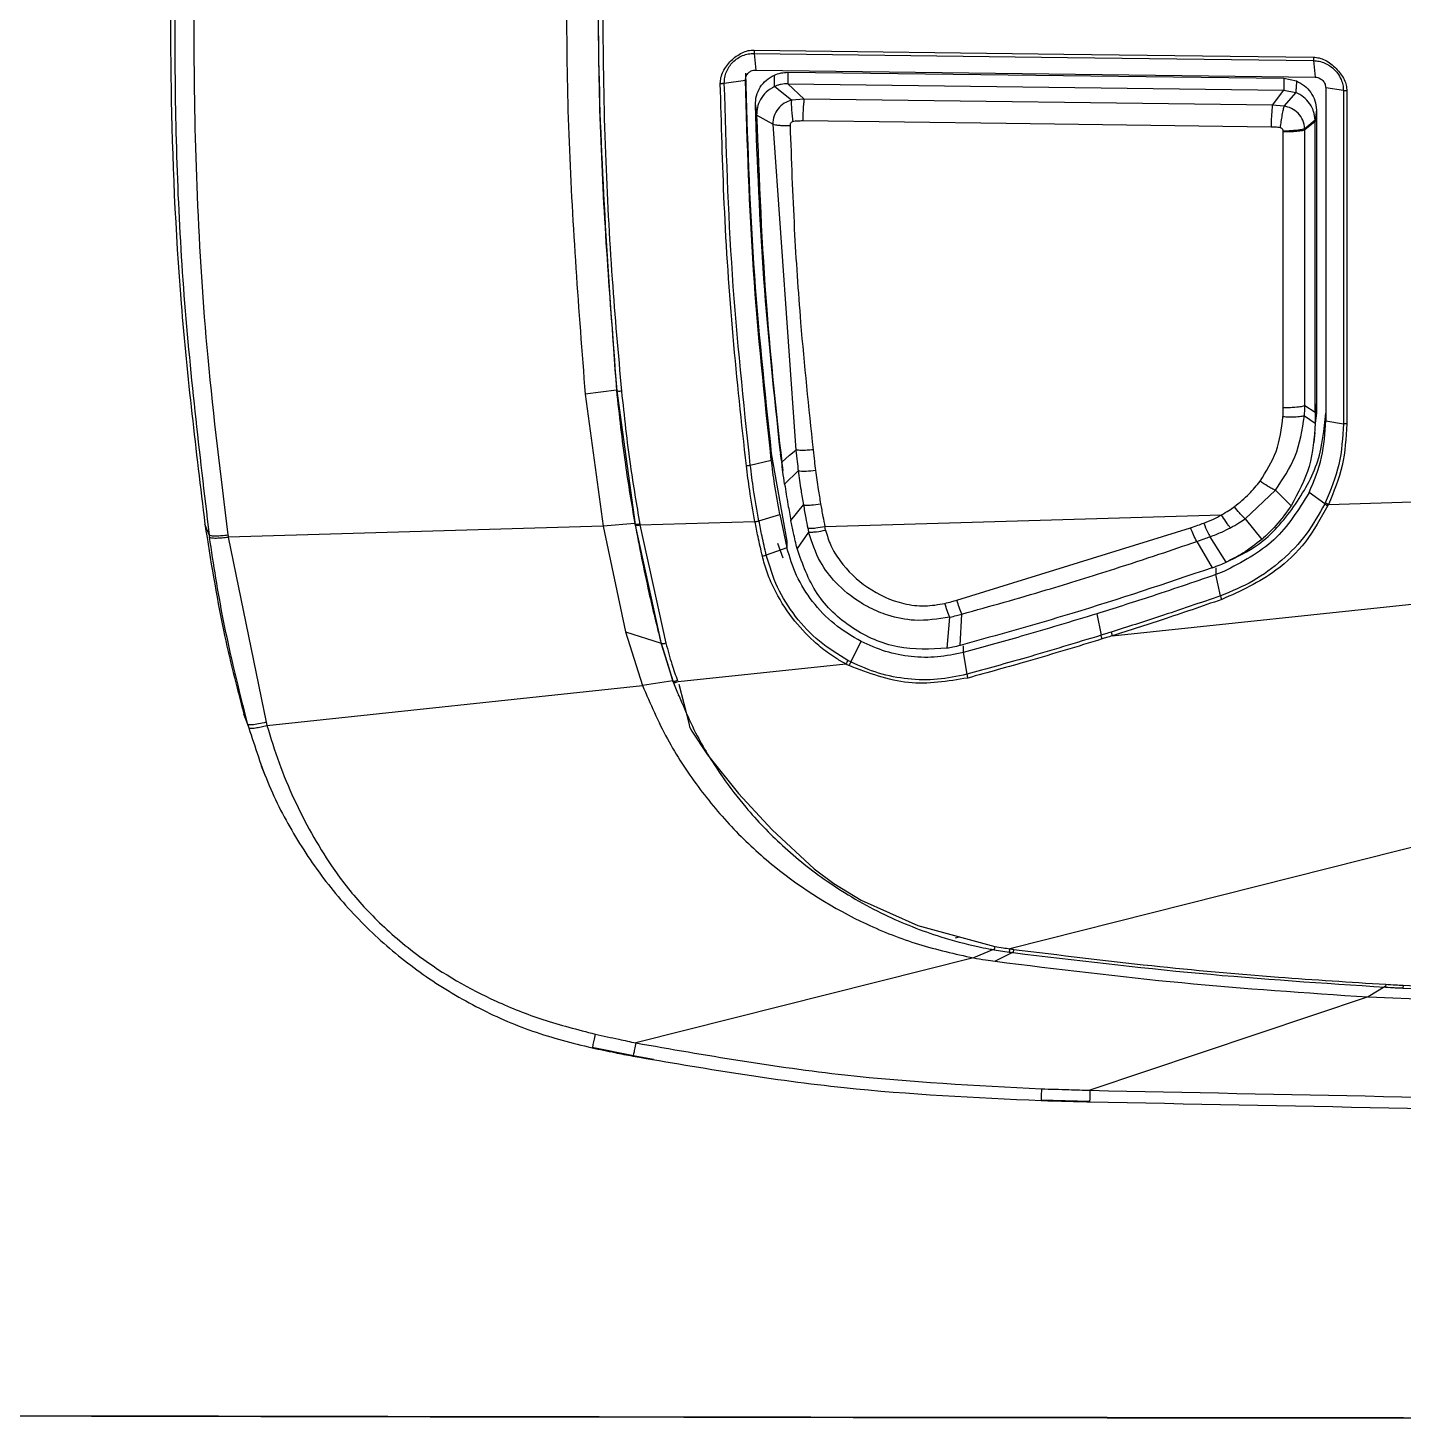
# Model space of a CAD drawing. Extents: x 398 to 508, y 623 to 782.
# Drawn here: x 447.617 to 450.245, y 644.014 to 646.677 of the extents above; entities that cross this region are included whole.
import ezdxf

# ---------------------------------------------------------------- set-up
doc = ezdxf.new("R2010")
doc.units = 0
doc.header["$MEASUREMENT"] = 0
doc.layers.add('GEOMETRY', color=2, linetype='Continuous', lineweight=25)

msp = doc.modelspace()

# ---------------------------------------------------------------- linework, layer by layer
at = {"layer": 'GEOMETRY'}
for p, q in [((449.0047, 646.6285), (449.0081, 646.5969)), ((450.0737, 646.6214), (450.0736, 646.6189)), ((450.0736, 646.6148), (450.077, 646.5832)), ((448.9477, 646.5718), (448.9881, 646.5776)), ((449.0081, 646.5969), (450.077, 646.5832)), ((449.0693, 646.5925), (449.0693, 646.5708)), ((449.0693, 646.5925), (450.017, 646.5811)), ((450.017, 646.5811), (450.017, 646.5586)), ((450.017, 646.5811), (450.0411, 646.576)), ((449.0693, 646.5708), (449.1001, 646.541)), ((449.0693, 646.5708), (450.017, 646.5586)), ((449.9951, 646.5295), (450.017, 646.5586)), ((450.017, 646.5586), (450.0398, 646.554)), ((450.0398, 646.554), (450.0172, 646.5281)), ((450.1307, 646.5575), (450.097, 646.5627)), ((450.1307, 646.5574), (450.1308, 645.9211)), ((450.1372, 646.557), (450.1372, 645.9206)), ((449.007, 646.5299), (449.0094, 646.5106)), ((449.1001, 646.541), (449.0759, 646.5394)), ((449.9952, 646.5295), (449.1001, 646.541)), ((450.0172, 646.5281), (449.9952, 646.5295)), ((449.0403, 646.4933), (449.0094, 646.5106)), ((450.077, 646.501), (450.0571, 646.4847)), ((450.077, 646.4985), (450.0572, 646.4824)), ((450.0795, 646.5211), (450.077, 646.5011)), ((450.0795, 646.5184), (450.077, 646.4985)), ((450.077, 646.501), (450.077, 646.4985)), ((450.0795, 646.5184), (450.0794, 645.9619)), ((449.0403, 646.4933), (449.0843, 645.8709)), ((450.0157, 646.4784), (450.0157, 646.4801)), ((450.0157, 645.9516), (450.0157, 646.4784)), ((450.0572, 646.4824), (450.0571, 646.4847)), ((450.0572, 645.9556), (450.0572, 646.4823)), ((448.7416, 645.9852), (448.6818, 645.9775)), ((448.6818, 645.9775), (448.7163, 645.7257)), ((448.7422, 645.9837), (448.7416, 645.9852)), ((448.7422, 645.9837), (448.7773, 645.7289)), ((450.0564, 645.9363), (450.077, 645.9219)), ((450.077, 645.9425), (450.0572, 645.9556)), ((450.0794, 645.9619), (450.077, 645.9425)), ((450.077, 645.9425), (450.077, 645.9219)), ((450.0794, 645.9412), (450.077, 645.9219)), ((450.0794, 645.9619), (450.0794, 645.9412)), ((450.097, 645.9267), (450.1307, 645.9211)), ((450.0747, 645.885), (450.0771, 645.9043)), ((449.0375, 645.8644), (449.0672, 645.6966)), ((449.0375, 645.8518), (449.0375, 645.8644)), ((449.055, 645.8663), (449.0574, 645.8478)), ((449.057, 645.8506), (449.0553, 645.8637)), ((448.9974, 645.842), (449.0374, 645.8518)), ((449.057, 645.8506), (449.0593, 645.832)), ((449.063, 645.8059), (449.089, 645.8314)), ((449.943, 645.7396), (450.0008, 645.7943)), ((450.0008, 645.7943), (450.0308, 645.7643)), ((450.0951, 645.768), (450.0652, 645.7896)), ((449.075, 645.7362), (449.0989, 645.7659)), ((450.096, 645.7699), (450.0951, 645.768)), ((450.3455, 645.7736), (450.1021, 645.7664)), ((447.9631, 645.709), (447.9551, 645.7294)), ((448.7163, 645.7257), (447.9996, 645.7046)), ((448.7768, 645.7304), (448.7163, 645.7257)), ((448.7163, 645.7257), (448.759, 645.5235)), ((448.7773, 645.7289), (448.7768, 645.7304)), ((448.7776, 645.7274), (448.8273, 645.5006)), ((448.7865, 645.7277), (449.0063, 645.7342)), ((448.7865, 645.7277), (448.8361, 645.5016)), ((449.0139, 645.7353), (449.0536, 645.7478)), ((449.0536, 645.7478), (449.0672, 645.6843)), ((449.1398, 645.7247), (449.8979, 645.747)), ((449.1413, 645.7176), (449.1398, 645.7247)), ((449.943, 645.7396), (449.9748, 645.7002)), ((447.9996, 645.7045), (448.0721, 645.3508)), ((449.0672, 645.6966), (449.0672, 645.6843)), ((449.1088, 645.7141), (449.0867, 645.6825)), ((449.3923, 645.5839), (449.8388, 645.7223)), ((449.907, 645.6568), (449.8761, 645.7052)), ((449.0672, 645.6843), (449.0278, 645.6702)), ((449.0496, 645.6927), (449.0593, 645.665)), ((449.8504, 645.6962), (449.88, 645.6459)), ((449.8869, 645.6459), (449.8869, 645.6328)), ((449.9024, 645.6386), (449.8869, 645.6328)), ((449.8962, 645.5923), (449.8869, 645.6328)), ((449.689, 645.516), (450.3863, 645.5899)), ((449.3733, 645.4921), (449.3784, 645.5513)), ((449.3987, 645.4975), (449.4018, 645.5575)), ((449.6594, 645.5579), (449.6676, 645.517)), ((448.759, 645.5235), (448.7914, 645.4208)), ((448.759, 645.5235), (448.8267, 645.5021)), ((448.8267, 645.5021), (448.8273, 645.5006)), ((448.8267, 645.5021), (448.8491, 645.43)), ((448.8273, 645.5006), (448.8443, 645.4459)), ((449.1895, 645.466), (449.2093, 645.5048)), ((449.4042, 645.4965), (449.4042, 645.4841)), ((449.4042, 645.4841), (449.4111, 645.4425)), ((449.1801, 645.462), (448.8594, 645.428)), ((449.1895, 645.466), (449.1838, 645.469)), ((448.8491, 645.43), (448.7914, 645.4208)), ((448.8443, 645.4459), (448.8496, 645.4286)), ((448.8496, 645.4286), (448.8491, 645.43)), ((448.0737, 645.3447), (448.7914, 645.4208)), ((448.8594, 645.4029), (448.8601, 645.4013)), ((448.0293, 645.3661), (448.0392, 645.3403)), ((448.0371, 645.3467), (448.0293, 645.3661)), ((448.0626, 645.2673), (448.0703, 645.2482)), ((450.7374, 645.2313), (449.493, 644.918)), ((449.3892, 644.9392), (449.3964, 644.941)), ((449.4239, 644.9006), (448.7787, 644.7381)), ((449.4633, 644.9172), (449.4239, 644.9006)), ((449.4634, 644.9161), (449.4921, 644.9116)), ((449.4983, 644.9111), (449.4653, 644.894)), ((449.4921, 644.9119), (449.4997, 644.9109)), ((449.4997, 644.9106), (449.4996, 644.9109)), ((450.2108, 644.8457), (450.1781, 644.8259)), ((450.2113, 644.8449), (450.2445, 644.8431)), ((450.1781, 644.8259), (449.6465, 644.6476)), ((450.1781, 644.8259), (450.5923, 644.8101)), ((450.2444, 644.8429), (450.5927, 644.8306)), ((448.695, 644.7301), (448.7739, 644.714)), ((448.7735, 644.7141), (448.8121, 644.7072)), ((449.5532, 644.6291), (449.6458, 644.6268))]:
    msp.add_line(p, q, dxfattribs=at)
at = {"layer": 'GEOMETRY', "flags": 128}
for points in [[(449.0045, 646.6351), (449.5963, 646.6275), (450.0737, 646.6214)], [(449.0047, 646.6285), (449.6033, 646.6208), (450.0736, 646.6148)], [(449.0759, 646.5394), (449.0579, 646.5539), (449.0438, 646.5653)], [(449.9927, 646.488), (449.486, 646.4945), (449.0977, 646.4995)], [(449.0574, 645.8478), (449.0724, 645.8608), (449.0843, 645.8709)], [(450.102, 645.7665), (450.1015, 645.7654), (450.1011, 645.7646)], [(448.7863, 645.7292), (448.7864, 645.7284), (448.7865, 645.7277)], [(448.8606, 645.4235), (448.8799, 645.3495), (448.8807, 645.3449), (448.881, 645.3426), (448.8811, 645.3423), (448.8811, 645.3422), (448.8811, 645.3421), (448.8811, 645.3421), (448.8811, 645.3421), (448.8811, 645.3421), (448.8811, 645.3421), (448.8811, 645.3421), (448.8811, 645.342), (448.8812, 645.3418), (448.8817, 645.3408), (448.8857, 645.334), (448.9154, 645.2888), (448.9747, 645.2144), (449.0389, 645.145), (449.1191, 645.0705), (449.1568, 645.0427), (449.2091, 645.0111), (449.3175, 644.9622), (449.4647, 644.9226)]]:
    msp.add_lwpolyline(points, dxfattribs=at)
at = {"layer": 'GEOMETRY'}
for points, knots in [([(447.9551, 647.6233), (447.9344, 647.4451), (447.8934, 647.0935), (447.8853, 646.6011), (447.9044, 646.1473), (447.9381, 645.8697), (447.9551, 645.7294)], [0, 0, 0, 0, 0.283158, 0.558604, 0.776831, 1, 1, 1, 1]), ([(447.9631, 647.6008), (447.9444, 647.4437), (447.907, 647.1295), (447.8929, 646.6549), (447.907, 646.1803), (447.9444, 645.8662), (447.9631, 645.7091)], [0, 0, 0, 0, 0.2500072, 0.5000022, 0.7499948, 1, 1, 1, 1]), ([(447.999, 647.5906), (447.985, 647.4779), (447.9583, 647.2628), (447.9385, 646.9487), (447.9319, 646.6499), (447.9385, 646.351), (447.9582, 646.0368), (447.985, 645.8215), (447.999, 645.7087)], [0, 0, 0, 0, 0.180491, 0.34435, 0.499891, 0.655456, 0.819386, 1, 1, 1, 1]), ([(448.6818, 647.4225), (448.6695, 647.2627), (448.6447, 646.942), (448.6447, 646.4591), (448.6695, 646.1379), (448.6818, 645.9775)], [0, 0, 0, 0, 0.332135, 0.666616, 1, 1, 1, 1]), ([(448.7416, 647.4189), (448.7308, 647.2847), (448.7094, 647.0172), (448.7017, 646.5383), (448.7264, 646.1951), (448.7416, 645.9852)], [0, 0, 0, 0, 0.281226, 0.560483, 1, 1, 1, 1]), ([(448.7422, 647.4172), (448.7299, 647.2581), (448.7053, 646.9399), (448.7053, 646.4608), (448.7299, 646.1427), (448.7422, 645.9837)], [0, 0, 0, 0, 0.333334, 0.666667, 1, 1, 1, 1]), ([(448.7512, 647.415), (448.745, 647.3455), (448.7318, 647.1972), (448.7191, 646.9601), (448.7139, 646.7036), (448.7188, 646.4461), (448.7314, 646.2058), (448.7448, 646.0546), (448.7512, 645.9832)], [0, 0, 0, 0, 0.146057, 0.3114009, 0.4965656, 0.6825266, 0.8500558, 1, 1, 1, 1]), ([(448.94, 646.5712), (448.9403, 646.575), (448.9407, 646.5829), (448.9469, 646.5984), (448.9598, 646.6157), (448.9773, 646.6284), (448.9928, 646.6345), (449.0007, 646.6349), (449.0045, 646.6351)], [0, 0, 0, 0, 0.11386, 0.239628, 0.500834, 0.761657, 0.886813, 1, 1, 1, 1]), ([(449.0045, 646.6351), (449.0045, 646.635), (449.0045, 646.6348), (449.0045, 646.6347), (449.0045, 646.6346)], [0, 0, 0, 0, 0.5589683, 1, 1, 1, 1]), ([(449.0045, 646.6346), (449.0045, 646.634), (449.0045, 646.6328), (449.0045, 646.6312), (449.0046, 646.6297), (449.0047, 646.6289), (449.0047, 646.6285)], [0, 0, 0, 0, 0.248635, 0.50106, 0.752941, 1, 1, 1, 1]), ([(448.9477, 646.5718), (448.9478, 646.5755), (448.9481, 646.583), (448.9525, 646.5973), (448.9629, 646.6133), (448.979, 646.6236), (448.9934, 646.6281), (449.0009, 646.6283), (449.0047, 646.6285)], [0, 0, 0, 0, 0.124756, 0.249932, 0.499562, 0.749515, 0.875311, 1, 1, 1, 1]), ([(450.0736, 646.6189), (450.0736, 646.6178), (450.0736, 646.6165), (450.0736, 646.6153), (450.0736, 646.6149), (450.0736, 646.6148)], [0, 0, 0, 0, 0.676095, 0.881648, 1, 1, 1, 1]), ([(450.0736, 646.6148), (450.0773, 646.6145), (450.0847, 646.614), (450.0989, 646.6092), (450.1109, 646.6011), (450.1207, 646.5897), (450.1263, 646.58), (450.1302, 646.5685), (450.1305, 646.5612), (450.1307, 646.5574)], [0, 0, 0, 0, 0.123372, 0.248974, 0.501224, 0.594725, 0.753295, 0.874184, 1, 1, 1, 1]), ([(450.0737, 646.6214), (450.0774, 646.6211), (450.085, 646.6204), (450.1005, 646.6143), (450.1175, 646.6006), (450.1308, 646.5834), (450.1366, 646.568), (450.137, 646.5606), (450.1372, 646.557)], [0, 0, 0, 0, 0.11374, 0.231957, 0.502357, 0.771351, 0.888162, 1, 1, 1, 1]), ([(448.9881, 646.5776), (448.9883, 646.5801), (448.9887, 646.584), (448.9912, 646.5886), (448.9943, 646.5923), (448.9984, 646.5951), (449.0034, 646.5968), (449.0064, 646.5969), (449.0081, 646.5969)], [0, 0, 0, 0, 0.2378516, 0.3642133, 0.4955218, 0.7058158, 0.8425073, 1, 1, 1, 1]), ([(448.9881, 646.5908), (448.9917, 646.4695), (448.999, 646.2269), (449.0247, 645.9852), (449.0375, 645.8644)], [0, 0, 0, 0, 0.4999936, 1, 1, 1, 1]), ([(449.007, 646.5299), (449.0073, 646.5359), (449.008, 646.548), (449.0157, 646.5645), (449.0274, 646.5785), (449.038, 646.5843), (449.0433, 646.5872)], [0, 0, 0, 0, 0.249886, 0.499657, 0.749331, 1, 1, 1, 1]), ([(449.0433, 646.5872), (449.0475, 646.5888), (449.0559, 646.592), (449.0649, 646.5923), (449.0693, 646.5925)], [0, 0, 0, 0, 0.500553, 1, 1, 1, 1]), ([(449.0438, 646.5653), (449.0438, 646.5666), (449.0436, 646.5701), (449.0436, 646.5761), (449.0435, 646.5822), (449.0433, 646.5858), (449.0433, 646.5872)], [0, 0, 0, 0, 0.171422, 0.4933914, 0.8110052, 1, 1, 1, 1]), ([(450.0411, 646.576), (450.0411, 646.5746), (450.0409, 646.5709), (450.0405, 646.5649), (450.04, 646.5589), (450.0399, 646.5553), (450.0398, 646.554)], [0, 0, 0, 0, 0.185685, 0.503389, 0.82467, 1, 1, 1, 1]), ([(450.0411, 646.576), (450.0464, 646.5732), (450.0569, 646.5677), (450.0688, 646.5544), (450.0772, 646.5386), (450.0787, 646.5269), (450.0795, 646.5211)], [0, 0, 0, 0, 0.2499558, 0.4997591, 0.7493947, 1, 1, 1, 1]), ([(450.077, 646.5832), (450.0786, 646.5831), (450.0817, 646.5827), (450.0866, 646.5807), (450.0908, 646.5776), (450.0939, 646.5737), (450.0963, 646.569), (450.0967, 646.5652), (450.097, 646.5627)], [0, 0, 0, 0, 0.157969, 0.295639, 0.509403, 0.640318, 0.765712, 1, 1, 1, 1]), ([(448.94, 646.5712), (448.9407, 646.5713), (448.9421, 646.5713), (448.9442, 646.5714), (448.9461, 646.5716), (448.9472, 646.5717), (448.9477, 646.5718)], [0, 0, 0, 0, 0.247233, 0.499935, 0.752672, 1, 1, 1, 1]), ([(448.9898, 645.8408), (448.9808, 645.923), (448.9627, 646.0894), (448.9464, 646.3331), (448.9421, 646.4944), (448.94, 646.5712)], [0, 0, 0, 0, 0.33891, 0.685351, 1, 1, 1, 1]), ([(448.9974, 645.842), (448.9845, 645.9633), (448.9587, 646.2059), (448.9513, 646.4498), (448.9477, 646.5718)], [0, 0, 0, 0, 0.499978, 1, 1, 1, 1]), ([(449.0438, 646.5653), (449.0382, 646.5621), (449.0274, 646.5559), (449.0164, 646.5414), (449.0101, 646.526), (449.0096, 646.5156), (449.0094, 646.5106)], [0, 0, 0, 0, 0.278669, 0.541097, 0.782299, 1, 1, 1, 1]), ([(449.0693, 646.5708), (449.0649, 646.5706), (449.0603, 646.5703), (449.0539, 646.5689), (449.0496, 646.5678), (449.0458, 646.5662), (449.0438, 646.5653)], [0, 0, 0, 0, 0.500162, 0.526629, 0.75029, 1, 1, 1, 1]), ([(450.077, 646.501), (450.0763, 646.5067), (450.0753, 646.5144), (450.071, 646.525), (450.0654, 646.5348), (450.0551, 646.5461), (450.0449, 646.5514), (450.0398, 646.554)], [0, 0, 0, 0, 0.249722, 0.340129, 0.499894, 0.74949, 1, 1, 1, 1]), ([(450.097, 646.5627), (450.097, 646.4452), (450.097, 646.2331), (450.097, 646.0212), (450.097, 645.9267)], [0, 0, 0, 0, 0.553771, 1, 1, 1, 1]), ([(450.1372, 646.557), (450.1366, 646.557), (450.1354, 646.557), (450.1336, 646.5571), (450.132, 646.5573), (450.1312, 646.5574), (450.1307, 646.5574)], [0, 0, 0, 0, 0.24786, 0.500009, 0.752154, 1, 1, 1, 1]), ([(449.055, 645.8663), (449.0432, 645.9767), (449.0194, 646.1974), (449.0111, 646.4191), (449.007, 646.5299)], [0, 0, 0, 0, 0.500006, 1, 1, 1, 1]), ([(449.0759, 646.5394), (449.0711, 646.5376), (449.0615, 646.5342), (449.05, 646.5233), (449.0418, 646.5093), (449.0408, 646.4987), (449.0403, 646.4933)], [0, 0, 0, 0, 0.2398091, 0.4858649, 0.7394137, 1, 1, 1, 1]), ([(449.0759, 646.5394), (449.0758, 646.5371), (449.0755, 646.5326), (449.076, 646.5222), (449.077, 646.5104), (449.078, 646.5024), (449.0785, 646.4985)], [0, 0, 0, 0, 0.251344, 0.509997, 0.763286, 1, 1, 1, 1]), ([(449.1002, 646.541), (449.0998, 646.5385), (449.099, 646.5335), (449.0982, 646.5222), (449.0978, 646.5104), (449.0977, 646.5031), (449.0977, 646.4995)], [0, 0, 0, 0, 0.273874, 0.561507, 0.786125, 1, 1, 1, 1]), ([(449.9952, 646.5295), (449.9948, 646.5271), (449.9941, 646.5221), (449.9933, 646.5107), (449.9928, 646.4989), (449.9927, 646.4916), (449.9927, 646.488)], [0, 0, 0, 0, 0.273876, 0.561506, 0.786123, 1, 1, 1, 1]), ([(450.0172, 646.5281), (450.0166, 646.5259), (450.0154, 646.5216), (450.0134, 646.511), (450.0113, 646.4989), (450.0102, 646.4907), (450.0096, 646.4867)], [0, 0, 0, 0, 0.250754, 0.508686, 0.763415, 1, 1, 1, 1]), ([(450.0571, 646.4847), (450.0562, 646.4903), (450.0545, 646.5011), (450.0448, 646.5146), (450.0321, 646.5244), (450.0221, 646.5269), (450.0172, 646.5281)], [0, 0, 0, 0, 0.265272, 0.519637, 0.76467, 1, 1, 1, 1]), ([(449.0094, 646.5106), (449.0142, 646.3866), (449.0228, 646.1651), (449.0468, 645.9448), (449.0574, 645.8478)], [0, 0, 0, 0, 0.559992, 1, 1, 1, 1]), ([(449.0785, 646.4985), (449.0782, 646.4984), (449.0775, 646.4982), (449.0762, 646.4974), (449.0748, 646.496), (449.0736, 646.4937), (449.0735, 646.4918), (449.0734, 646.4908)], [0, 0, 0, 0, 0.092626, 0.215101, 0.452844, 0.704062, 1, 1, 1, 1]), ([(449.0977, 646.4995), (449.0943, 646.4995), (449.0879, 646.4995), (449.0815, 646.4988), (449.0785, 646.4985)], [0, 0, 0, 0, 0.527439, 1, 1, 1, 1]), ([(450.077, 645.9425), (450.077, 646.0462), (450.077, 646.2315), (450.077, 646.4169), (450.077, 646.4985)], [0, 0, 0, 0, 0.5599999, 1, 1, 1, 1]), ([(450.0795, 646.5211), (450.0795, 646.5206), (450.0795, 646.5197), (450.0795, 646.5188), (450.0795, 646.5184)], [0, 0, 0, 0, 0.562342, 1, 1, 1, 1]), ([(449.0403, 646.4933), (449.0419, 646.4929), (449.0452, 646.4921), (449.0532, 646.4913), (449.0628, 646.4908), (449.0699, 646.4908), (449.0734, 646.4908)], [0, 0, 0, 0, 0.245422, 0.500011, 0.754594, 1, 1, 1, 1]), ([(449.0734, 646.4908), (449.0757, 646.425), (449.0802, 646.2995), (449.094, 646.0928), (449.1087, 645.9523), (449.1172, 645.8712)], [0, 0, 0, 0, 0.318052, 0.606449, 1, 1, 1, 1]), ([(450.0096, 646.4867), (450.0067, 646.4871), (450.001, 646.4878), (449.9954, 646.488), (449.9927, 646.488)], [0, 0, 0, 0, 0.528494, 1, 1, 1, 1]), ([(450.0157, 646.4802), (450.0155, 646.4811), (450.0153, 646.483), (450.0136, 646.485), (450.0117, 646.4862), (450.0103, 646.4865), (450.0096, 646.4867)], [0, 0, 0, 0, 0.297233, 0.574834, 0.789335, 1, 1, 1, 1]), ([(450.0571, 646.4848), (450.0551, 646.4841), (450.0508, 646.4827), (450.0395, 646.4813), (450.0273, 646.4804), (450.0195, 646.4802), (450.0157, 646.4802)], [0, 0, 0, 0, 0.273098, 0.561764, 0.786977, 1, 1, 1, 1]), ([(450.0572, 646.4824), (450.0551, 646.4817), (450.0509, 646.4804), (450.0395, 646.4792), (450.0273, 646.4785), (450.0195, 646.4785), (450.0157, 646.4785)], [0, 0, 0, 0, 0.2730387, 0.5617087, 0.7869495, 1, 1, 1, 1]), ([(448.7416, 645.9852), (448.7467, 645.9378), (448.7559, 645.8526), (448.7703, 645.768), (448.7768, 645.7304)], [0, 0, 0, 0, 0.555826, 1, 1, 1, 1]), ([(448.7512, 645.9832), (448.7499, 645.9831), (448.7473, 645.9829), (448.7444, 645.983), (448.7426, 645.9833), (448.7423, 645.9835), (448.7422, 645.9837)], [0, 0, 0, 0, 0.271999, 0.561976, 0.787992, 1, 1, 1, 1]), ([(448.7512, 645.9832), (448.7563, 645.9355), (448.7655, 645.8505), (448.7799, 645.7662), (448.7863, 645.7292)], [0, 0, 0, 0, 0.561254, 1, 1, 1, 1]), ([(449.9052, 645.656), (449.9269, 645.6663), (449.9788, 645.691), (450.0381, 645.7609), (450.0875, 645.846), (450.0939, 645.9101), (450.097, 645.941)], [0, 0, 0, 0, 0.197101, 0.471418, 0.745615, 1, 1, 1, 1]), ([(450.0008, 645.7943), (450.0148, 645.8149), (450.044, 645.8579), (450.0522, 645.9094), (450.0564, 645.9363)], [0, 0, 0, 0, 0.479675, 1, 1, 1, 1]), ([(450.0153, 645.9342), (450.0154, 645.9374), (450.0157, 645.9432), (450.0157, 645.949), (450.0157, 645.9516)], [0, 0, 0, 0, 0.555011, 1, 1, 1, 1]), ([(450.0564, 645.9363), (450.0543, 645.9357), (450.05, 645.9345), (450.0387, 645.9337), (450.0267, 645.9336), (450.019, 645.934), (450.0153, 645.9342)], [0, 0, 0, 0, 0.273296, 0.561653, 0.786703, 1, 1, 1, 1]), ([(450.0572, 645.9556), (450.0551, 645.9549), (450.0509, 645.9536), (450.0395, 645.9522), (450.0273, 645.9515), (450.0195, 645.9516), (450.0157, 645.9516)], [0, 0, 0, 0, 0.2730439, 0.5617165, 0.7869555, 1, 1, 1, 1]), ([(450.0564, 645.9363), (450.0566, 645.9399), (450.057, 645.9463), (450.0571, 645.9527), (450.0572, 645.9556)], [0, 0, 0, 0, 0.555688, 1, 1, 1, 1]), ([(449.9715, 645.8116), (449.9831, 645.8299), (450.0069, 645.8674), (450.0124, 645.9116), (450.0153, 645.9342)], [0, 0, 0, 0, 0.4888949, 1, 1, 1, 1]), ([(450.077, 645.9219), (450.075, 645.8939), (450.0709, 645.838), (450.0442, 645.7889), (450.0308, 645.7643)], [0, 0, 0, 0, 0.500004, 1, 1, 1, 1]), ([(450.0652, 645.7896), (450.0745, 645.8118), (450.0929, 645.8556), (450.0957, 645.9032), (450.097, 645.9267)], [0, 0, 0, 0, 0.506786, 1, 1, 1, 1]), ([(450.1307, 645.9211), (450.1293, 645.8949), (450.1263, 645.8424), (450.1062, 645.794), (450.0961, 645.7698)], [0, 0, 0, 0, 0.499916, 1, 1, 1, 1]), ([(450.1372, 645.9206), (450.1357, 645.8939), (450.1328, 645.8404), (450.1123, 645.7911), (450.102, 645.7665)], [0, 0, 0, 0, 0.500252, 1, 1, 1, 1]), ([(450.1372, 645.9206), (450.1358, 645.9207), (450.1334, 645.9207), (450.1316, 645.921), (450.1307, 645.9211)], [0, 0, 0, 0, 0.560191, 1, 1, 1, 1]), ([(449.1172, 645.8712), (449.1133, 645.8709), (449.1055, 645.8702), (449.0929, 645.8699), (449.0875, 645.8705), (449.0843, 645.8709)], [0, 0, 0, 0, 0.276323, 0.562822, 1, 1, 1, 1]), ([(449.0843, 645.8709), (449.0851, 645.8635), (449.0867, 645.8503), (449.0883, 645.8372), (449.089, 645.8314)], [0, 0, 0, 0, 0.563212, 1, 1, 1, 1]), ([(449.1172, 645.8712), (449.1181, 645.8639), (449.1196, 645.8509), (449.1212, 645.8379), (449.1219, 645.8321)], [0, 0, 0, 0, 0.559906, 1, 1, 1, 1]), ([(448.9898, 645.8408), (448.9913, 645.841), (448.9942, 645.8413), (448.9964, 645.8418), (448.9974, 645.842)], [0, 0, 0, 0, 0.560002, 1, 1, 1, 1]), ([(449.0063, 645.7342), (449.0027, 645.754), (448.9963, 645.7894), (448.9918, 645.8251), (448.9898, 645.8408)], [0, 0, 0, 0, 0.5597517, 1, 1, 1, 1]), ([(449.0139, 645.7353), (449.0103, 645.7552), (449.0039, 645.7906), (448.9994, 645.8263), (448.9974, 645.842)], [0, 0, 0, 0, 0.559996, 1, 1, 1, 1]), ([(449.0536, 645.7478), (449.0501, 645.7671), (449.0439, 645.8017), (449.0394, 645.8365), (449.0375, 645.8519)], [0, 0, 0, 0, 0.560339, 1, 1, 1, 1]), ([(449.063, 645.8059), (449.0618, 645.8137), (449.0598, 645.8276), (449.0581, 645.8416), (449.0574, 645.8478)], [0, 0, 0, 0, 0.559999, 1, 1, 1, 1]), ([(449.089, 645.8314), (449.0909, 645.8312), (449.0946, 645.8306), (449.1056, 645.8306), (449.1158, 645.8316), (449.1219, 645.8321)], [0, 0, 0, 0, 0.276311, 0.562846, 1, 1, 1, 1]), ([(449.089, 645.8314), (449.0907, 645.8189), (449.0936, 645.7971), (449.0973, 645.7753), (449.0989, 645.7659)], [0, 0, 0, 0, 0.5702091, 1, 1, 1, 1]), ([(449.1219, 645.8321), (449.1236, 645.82), (449.1265, 645.7986), (449.1301, 645.7773), (449.1316, 645.7682)], [0, 0, 0, 0, 0.5693445, 1, 1, 1, 1]), ([(449.063, 645.8059), (449.065, 645.7928), (449.0686, 645.7695), (449.0731, 645.7464), (449.075, 645.7362)], [0, 0, 0, 0, 0.560011, 1, 1, 1, 1]), ([(449.9224, 645.7627), (449.9321, 645.7705), (449.9503, 645.785), (449.9648, 645.8032), (449.9715, 645.8116)], [0, 0, 0, 0, 0.536037, 1, 1, 1, 1]), ([(450.0008, 645.7943), (449.9987, 645.7951), (449.9945, 645.7969), (449.9845, 645.8025), (449.9764, 645.8082), (449.9715, 645.8116)], [0, 0, 0, 0, 0.276687, 0.562549, 1, 1, 1, 1]), ([(449.0989, 645.7659), (449.1007, 645.7657), (449.1045, 645.7654), (449.1154, 645.7659), (449.1255, 645.7673), (449.1316, 645.7682)], [0, 0, 0, 0, 0.276305, 0.56284, 1, 1, 1, 1]), ([(449.0989, 645.7659), (449.1004, 645.7576), (449.103, 645.7427), (449.106, 645.7279), (449.1073, 645.7214)], [0, 0, 0, 0, 0.558633, 1, 1, 1, 1]), ([(449.1316, 645.7682), (449.133, 645.7601), (449.1356, 645.7456), (449.1385, 645.7311), (449.1398, 645.7247)], [0, 0, 0, 0, 0.5585625, 1, 1, 1, 1]), ([(450.0952, 645.768), (450.0841, 645.7482), (450.0618, 645.7086), (450.0145, 645.6592), (449.9595, 645.6184), (449.9173, 645.601), (449.8962, 645.5923)], [0, 0, 0, 0, 0.2498204, 0.5001084, 0.7502645, 1, 1, 1, 1]), ([(449.8979, 645.747), (449.9027, 645.7498), (449.9111, 645.7547), (449.919, 645.7603), (449.9224, 645.7627)], [0, 0, 0, 0, 0.570839, 1, 1, 1, 1]), ([(450.1011, 645.7646), (450.0878, 645.7409), (450.0618, 645.6943), (449.9944, 645.6288), (449.9343, 645.6016), (449.8983, 645.5853)], [0, 0, 0, 0, 0.293408, 0.576904, 1, 1, 1, 1]), ([(449.943, 645.7396), (449.9414, 645.741), (449.9382, 645.7439), (449.9311, 645.7515), (449.9257, 645.7585), (449.9224, 645.7627)], [0, 0, 0, 0, 0.277301, 0.562081, 1, 1, 1, 1]), ([(450.0308, 645.7643), (450.0216, 645.7513), (450.0052, 645.7279), (449.9841, 645.7087), (449.9748, 645.7002)], [0, 0, 0, 0, 0.55976, 1, 1, 1, 1]), ([(450.0952, 645.7679), (450.0956, 645.7677), (450.0964, 645.7671), (450.0979, 645.7662), (450.0994, 645.7653), (450.1006, 645.7648), (450.1011, 645.7645)], [0, 0, 0, 0, 0.247895, 0.500181, 0.752374, 1, 1, 1, 1]), ([(450.1021, 645.7664), (450.1008, 645.7671), (450.0985, 645.7683), (450.0968, 645.7694), (450.0961, 645.7699)], [0, 0, 0, 0, 0.5600055, 1, 1, 1, 1]), ([(447.9551, 645.7294), (447.9658, 645.6615), (447.985, 645.5393), (448.0157, 645.4194), (448.0293, 645.3661)], [0, 0, 0, 0, 0.555354, 1, 1, 1, 1]), ([(448.7768, 645.7304), (448.7853, 645.6864), (448.8, 645.6099), (448.8188, 645.5342), (448.8267, 645.5021)], [0, 0, 0, 0, 0.575194, 1, 1, 1, 1]), ([(448.7863, 645.7292), (448.785, 645.7291), (448.7824, 645.7287), (448.7795, 645.7285), (448.7778, 645.7286), (448.7775, 645.7288), (448.7773, 645.7289)], [0, 0, 0, 0, 0.2720032, 0.561981, 0.7879952, 1, 1, 1, 1]), ([(448.7773, 645.7289), (448.7774, 645.7286), (448.7775, 645.7281), (448.7776, 645.7276), (448.7776, 645.7274)], [0, 0, 0, 0, 0.560004, 1, 1, 1, 1]), ([(448.7776, 645.7274), (448.7778, 645.7273), (448.7783, 645.727), (448.7806, 645.727), (448.7835, 645.7272), (448.7856, 645.7276), (448.7865, 645.7277)], [0, 0, 0, 0, 0.272029, 0.562008, 0.78801, 1, 1, 1, 1]), ([(449.0063, 645.7342), (449.007, 645.7343), (449.0083, 645.7344), (449.0104, 645.7347), (449.0123, 645.735), (449.0134, 645.7352), (449.0139, 645.7353)], [0, 0, 0, 0, 0.2473, 0.500004, 0.752706, 1, 1, 1, 1]), ([(449.0204, 645.6681), (449.0175, 645.6805), (449.0125, 645.7024), (449.0082, 645.7245), (449.0063, 645.7342)], [0, 0, 0, 0, 0.562728, 1, 1, 1, 1]), ([(449.0278, 645.6702), (449.025, 645.6823), (449.0201, 645.704), (449.0158, 645.7257), (449.0139, 645.7353)], [0, 0, 0, 0, 0.560025, 1, 1, 1, 1]), ([(449.0867, 645.6825), (449.0844, 645.6925), (449.0803, 645.7103), (449.0766, 645.7283), (449.075, 645.7362)], [0, 0, 0, 0, 0.5599988, 1, 1, 1, 1]), ([(449.1073, 645.7214), (449.1092, 645.7213), (449.1129, 645.7211), (449.1237, 645.722), (449.1338, 645.7237), (449.1398, 645.7247)], [0, 0, 0, 0, 0.276305, 0.562844, 1, 1, 1, 1]), ([(449.8388, 645.7223), (449.8435, 645.7239), (449.8519, 645.7269), (449.8602, 645.7299), (449.8639, 645.7313)], [0, 0, 0, 0, 0.559247, 1, 1, 1, 1]), ([(449.8639, 645.7313), (449.8701, 645.7337), (449.8818, 645.7383), (449.8928, 645.7442), (449.8979, 645.747)], [0, 0, 0, 0, 0.532204, 1, 1, 1, 1]), ([(449.8639, 645.7313), (449.8663, 645.7253), (449.8707, 645.7147), (449.8744, 645.7081), (449.8761, 645.7052)], [0, 0, 0, 0, 0.559998, 1, 1, 1, 1]), ([(449.9149, 645.7223), (449.9135, 645.7239), (449.9108, 645.7271), (449.905, 645.7353), (449.9006, 645.7426), (449.8979, 645.747)], [0, 0, 0, 0, 0.2774783, 0.5619487, 1, 1, 1, 1]), ([(449.9149, 645.7223), (449.9203, 645.7254), (449.93, 645.7308), (449.9391, 645.737), (449.943, 645.7396)], [0, 0, 0, 0, 0.57031, 1, 1, 1, 1]), ([(447.9631, 645.7091), (447.9632, 645.7083), (447.9634, 645.7069), (447.9636, 645.7055), (447.9637, 645.7048)], [0, 0, 0, 0, 0.56, 1, 1, 1, 1]), ([(447.9631, 645.709), (447.964, 645.7084), (447.9657, 645.7072), (447.9753, 645.7068), (447.987, 645.7074), (447.9951, 645.7083), (447.9991, 645.7087)], [0, 0, 0, 0, 0.2720112, 0.561991, 0.7880019, 1, 1, 1, 1]), ([(447.9637, 645.7048), (447.9646, 645.7042), (447.9663, 645.703), (447.9759, 645.7026), (447.9876, 645.7031), (447.9957, 645.7041), (447.9996, 645.7045)], [0, 0, 0, 0, 0.272013, 0.56199, 0.787999, 1, 1, 1, 1]), ([(448.0371, 645.3467), (448.0203, 645.4135), (447.9905, 645.5318), (447.9718, 645.6524), (447.9637, 645.7048)], [0, 0, 0, 0, 0.564577, 1, 1, 1, 1]), ([(447.9991, 645.7087), (447.9992, 645.7079), (447.9994, 645.7066), (447.9995, 645.7052), (447.9996, 645.7046)], [0, 0, 0, 0, 0.559815, 1, 1, 1, 1]), ([(449.1073, 645.7214), (449.1076, 645.7201), (449.1081, 645.7176), (449.1086, 645.7152), (449.1088, 645.7141)], [0, 0, 0, 0, 0.559994, 1, 1, 1, 1]), ([(449.1088, 645.7141), (449.1107, 645.7141), (449.1144, 645.7139), (449.1252, 645.7148), (449.1353, 645.7166), (449.1413, 645.7176)], [0, 0, 0, 0, 0.276303, 0.562842, 1, 1, 1, 1]), ([(449.3784, 645.5513), (449.356, 645.5479), (449.3164, 645.5419), (449.2644, 645.5526), (449.2301, 645.5666), (449.1958, 645.5862), (449.1616, 645.6137), (449.1267, 645.6594), (449.1152, 645.6946), (449.1088, 645.7141)], [0, 0, 0, 0, 0.193812, 0.344006, 0.450173, 0.51207, 0.683374, 0.823789, 1, 1, 1, 1]), ([(449.1413, 645.7176), (449.1442, 645.7078), (449.1503, 645.687), (449.1751, 645.6479), (449.2198, 645.6046), (449.2786, 645.5778), (449.3306, 645.571), (449.3566, 645.5757), (449.3694, 645.5779)], [0, 0, 0, 0, 0.105074, 0.221592, 0.470549, 0.730104, 0.867134, 1, 1, 1, 1]), ([(449.8504, 645.6962), (449.8483, 645.7001), (449.8446, 645.7071), (449.8406, 645.7176), (449.8388, 645.7223)], [0, 0, 0, 0, 0.56, 1, 1, 1, 1]), ([(449.8504, 645.6962), (449.8552, 645.6979), (449.8637, 645.7009), (449.8723, 645.7039), (449.8761, 645.7052)], [0, 0, 0, 0, 0.559073, 1, 1, 1, 1]), ([(449.8761, 645.7052), (449.8836, 645.7081), (449.8968, 645.7131), (449.9094, 645.7195), (449.9149, 645.7223)], [0, 0, 0, 0, 0.565433, 1, 1, 1, 1]), ([(449.9748, 645.7002), (449.963, 645.6909), (449.9418, 645.6742), (449.9177, 645.6621), (449.907, 645.6568)], [0, 0, 0, 0, 0.559772, 1, 1, 1, 1]), ([(449.0204, 645.6681), (449.0219, 645.6685), (449.0247, 645.6692), (449.0269, 645.6699), (449.0278, 645.6702)], [0, 0, 0, 0, 0.5599857, 1, 1, 1, 1]), ([(449.1838, 645.4689), (449.165, 645.4804), (449.1275, 645.5034), (449.0823, 645.5518), (449.0468, 645.6075), (449.0342, 645.6493), (449.0278, 645.6702)], [0, 0, 0, 0, 0.25007, 0.500026, 0.750021, 1, 1, 1, 1]), ([(449.2093, 645.5048), (449.1916, 645.5153), (449.1566, 645.5359), (449.1152, 645.5801), (449.0837, 645.6296), (449.0727, 645.6662), (449.0672, 645.6843)], [0, 0, 0, 0, 0.260096, 0.513407, 0.760013, 1, 1, 1, 1]), ([(449.3733, 645.4921), (449.3416, 645.4905), (449.2784, 645.4873), (449.1896, 645.5269), (449.1186, 645.5931), (449.0973, 645.6527), (449.0867, 645.6825)], [0, 0, 0, 0, 0.250082, 0.500046, 0.749999, 1, 1, 1, 1]), ([(449.4018, 645.5575), (449.4556, 645.5725), (449.5534, 645.5999), (449.6786, 645.6389), (449.7743, 645.6701), (449.8264, 645.688), (449.8504, 645.6962)], [0, 0, 0, 0, 0.356629, 0.648431, 0.8378, 1, 1, 1, 1]), ([(449.1801, 645.462), (449.1801, 645.462), (449.1801, 645.462), (449.1801, 645.462), (449.1801, 645.462), (449.18, 645.4622), (449.1797, 645.4622), (449.1794, 645.4624), (449.1788, 645.4627), (449.1778, 645.4633), (449.1761, 645.4642), (449.173, 645.4659), (449.1675, 645.4691), (449.1578, 645.4751), (449.1406, 645.4869), (449.1116, 645.5107), (449.0748, 645.5507), (449.049, 645.5918), (449.0351, 645.6225), (449.0293, 645.6376), (449.0242, 645.6528), (449.0217, 645.663), (449.0204, 645.6681)], [0, 0, 0, 0, 0.000072, 0.000139, 0.000211, 0.000294, 0.00182, 0.002969, 0.005023, 0.008693, 0.015255, 0.026999, 0.048061, 0.085981, 0.154826, 0.280683, 0.503793, 0.758871, 0.820393, 0.881031, 0.94081, 1, 1, 1, 1]), ([(449.88, 645.6459), (449.7909, 645.6159), (449.6318, 645.5623), (449.4699, 645.5173), (449.3987, 645.4975)], [0, 0, 0, 0, 0.5599926, 1, 1, 1, 1]), ([(449.88, 645.6459), (449.8851, 645.6478), (449.8943, 645.6511), (449.9031, 645.6551), (449.907, 645.6568)], [0, 0, 0, 0, 0.559718, 1, 1, 1, 1]), ([(449.8869, 645.6328), (449.8439, 645.6181), (449.7684, 645.5922), (449.6922, 645.5683), (449.6594, 645.5579)], [0, 0, 0, 0, 0.568396, 1, 1, 1, 1]), ([(449.8962, 645.5923), (449.8573, 645.579), (449.7879, 645.5551), (449.7179, 645.5329), (449.6871, 645.5231)], [0, 0, 0, 0, 0.5600369, 1, 1, 1, 1]), ([(449.8984, 645.5853), (449.8981, 645.5859), (449.8977, 645.5871), (449.8971, 645.589), (449.8966, 645.5908), (449.8963, 645.5918), (449.8962, 645.5923)], [0, 0, 0, 0, 0.247636, 0.50005, 0.752438, 1, 1, 1, 1]), ([(449.3694, 645.5779), (449.3736, 645.579), (449.3813, 645.581), (449.3889, 645.583), (449.3923, 645.5839)], [0, 0, 0, 0, 0.55911, 1, 1, 1, 1]), ([(449.3784, 645.5513), (449.3767, 645.5552), (449.3738, 645.5623), (449.3707, 645.5732), (449.3694, 645.5779)], [0, 0, 0, 0, 0.56, 1, 1, 1, 1]), ([(449.4018, 645.5575), (449.4001, 645.5615), (449.397, 645.5685), (449.3937, 645.5792), (449.3923, 645.5839)], [0, 0, 0, 0, 0.56, 1, 1, 1, 1]), ([(449.8983, 645.5853), (449.8605, 645.5723), (449.791, 645.5484), (449.721, 645.5261), (449.689, 645.516)], [0, 0, 0, 0, 0.544347, 1, 1, 1, 1]), ([(449.3784, 645.5513), (449.3827, 645.5524), (449.3905, 645.5545), (449.3984, 645.5566), (449.4018, 645.5575)], [0, 0, 0, 0, 0.5591891, 1, 1, 1, 1]), ([(449.6594, 645.5579), (449.6114, 645.5433), (449.5267, 645.5176), (449.4413, 645.4942), (449.4042, 645.4841)], [0, 0, 0, 0, 0.566404, 1, 1, 1, 1]), ([(449.6676, 645.517), (449.6199, 645.5024), (449.5348, 645.4764), (449.4489, 645.4529), (449.4111, 645.4425)], [0, 0, 0, 0, 0.559976, 1, 1, 1, 1]), ([(449.6695, 645.5099), (449.6226, 645.4955), (449.5374, 645.4695), (449.4515, 645.4459), (449.4128, 645.4352)], [0, 0, 0, 0, 0.550236, 1, 1, 1, 1]), ([(449.6871, 645.5231), (449.6834, 645.5219), (449.6769, 645.5199), (449.6704, 645.5179), (449.6676, 645.517)], [0, 0, 0, 0, 0.559971, 1, 1, 1, 1]), ([(449.6695, 645.5099), (449.6691, 645.5113), (449.6683, 645.5138), (449.6678, 645.516), (449.6676, 645.517)], [0, 0, 0, 0, 0.560131, 1, 1, 1, 1]), ([(449.689, 645.516), (449.6854, 645.5148), (449.6789, 645.5128), (449.6724, 645.5108), (449.6695, 645.5099)], [0, 0, 0, 0, 0.56014, 1, 1, 1, 1]), ([(449.6871, 645.5231), (449.6874, 645.5218), (449.6879, 645.5196), (449.6887, 645.5171), (449.689, 645.516)], [0, 0, 0, 0, 0.559968, 1, 1, 1, 1]), ([(448.8361, 645.5016), (448.8348, 645.5013), (448.8323, 645.5007), (448.8294, 645.5003), (448.8277, 645.5003), (448.8274, 645.5005), (448.8273, 645.5006)], [0, 0, 0, 0, 0.27199, 0.561941, 0.787956, 1, 1, 1, 1]), ([(448.8361, 645.5016), (448.8397, 645.4882), (448.8462, 645.4642), (448.8545, 645.4408), (448.8581, 645.4304)], [0, 0, 0, 0, 0.556769, 1, 1, 1, 1]), ([(449.3987, 645.4975), (449.394, 645.4963), (449.3856, 645.4942), (449.377, 645.4927), (449.3733, 645.4921)], [0, 0, 0, 0, 0.559606, 1, 1, 1, 1]), ([(449.1837, 645.469), (449.1831, 645.4677), (449.1819, 645.4656), (449.1806, 645.4631), (449.18, 645.462)], [0, 0, 0, 0, 0.559997, 1, 1, 1, 1]), ([(449.1859, 645.459), (449.1848, 645.4596), (449.1829, 645.4606), (449.181, 645.4616), (449.1802, 645.462)], [0, 0, 0, 0, 0.560152, 1, 1, 1, 1]), ([(449.186, 645.4589), (449.1863, 645.4595), (449.1869, 645.4607), (449.1879, 645.4626), (449.1888, 645.4644), (449.1893, 645.4654), (449.1896, 645.4659)], [0, 0, 0, 0, 0.2472692, 0.5000041, 0.7527368, 1, 1, 1, 1]), ([(449.4128, 645.4352), (449.3747, 645.429), (449.2973, 645.4164), (449.2235, 645.4447), (449.186, 645.459)], [0, 0, 0, 0, 0.4918691, 1, 1, 1, 1]), ([(449.4111, 645.4425), (449.3926, 645.4385), (449.3555, 645.4306), (449.2983, 645.4322), (449.2418, 645.4425), (449.2069, 645.4581), (449.1895, 645.4659)], [0, 0, 0, 0, 0.249839, 0.499952, 0.750073, 1, 1, 1, 1]), ([(448.8581, 645.4304), (448.8569, 645.43), (448.8544, 645.4292), (448.8517, 645.4285), (448.85, 645.4283), (448.8497, 645.4285), (448.8496, 645.4286)], [0, 0, 0, 0, 0.272016, 0.561981, 0.787987, 1, 1, 1, 1]), ([(449.4111, 645.4425), (449.4113, 645.4412), (449.4118, 645.4389), (449.4125, 645.4364), (449.4128, 645.4352)], [0, 0, 0, 0, 0.560002, 1, 1, 1, 1]), ([(448.7914, 645.4208), (448.8062, 645.3865), (448.8355, 645.3189), (448.8954, 645.2273), (448.9639, 645.1455), (449.0669, 645.0506), (449.1869, 644.976), (449.3185, 644.9238), (449.3885, 644.9084), (449.4239, 644.9006)], [0, 0, 0, 0, 0.131553, 0.259084, 0.383473, 0.50594, 0.749471, 0.873427, 1, 1, 1, 1]), ([(448.8496, 645.4286), (448.8498, 645.4281), (448.8501, 645.4273), (448.8504, 645.4264), (448.8505, 645.4261)], [0, 0, 0, 0, 0.560002, 1, 1, 1, 1]), ([(448.8584, 645.4277), (448.8573, 645.4273), (448.8549, 645.4266), (448.8524, 645.426), (448.8509, 645.4258), (448.8506, 645.426), (448.8505, 645.4261)], [0, 0, 0, 0, 0.2750338, 0.5646702, 0.7891975, 1, 1, 1, 1]), ([(448.8505, 645.4261), (448.8647, 645.3918), (448.8906, 645.3291), (448.9395, 645.2507), (448.9935, 645.1802), (449.0592, 645.1118), (449.1474, 645.0414), (449.2491, 644.9822), (449.3474, 644.9435), (449.4151, 644.9256), (449.4495, 644.9186), (449.4599, 644.9167), (449.4634, 644.9161)], [0, 0, 0, 0, 0.133691, 0.244364, 0.332026, 0.453442, 0.584773, 0.736352, 0.87419, 0.962102, 0.987307, 1, 1, 1, 1]), ([(448.0721, 645.3508), (448.0672, 645.3496), (448.057, 645.3472), (448.0456, 645.3456), (448.0388, 645.3455), (448.0376, 645.3463), (448.0371, 645.3467)], [0, 0, 0, 0, 0.272014, 0.561974, 0.78798, 1, 1, 1, 1]), ([(448.0721, 645.3508), (448.0724, 645.3496), (448.0729, 645.3476), (448.0735, 645.3456), (448.0737, 645.3447)], [0, 0, 0, 0, 0.561036, 1, 1, 1, 1]), ([(448.0371, 645.3467), (448.0374, 645.3455), (448.038, 645.3434), (448.0386, 645.3413), (448.0388, 645.3404)], [0, 0, 0, 0, 0.560001, 1, 1, 1, 1]), ([(448.0388, 645.3404), (448.0397, 645.3399), (448.0414, 645.3389), (448.0506, 645.3397), (448.062, 645.3418), (448.0699, 645.3437), (448.0737, 645.3447)], [0, 0, 0, 0, 0.272013, 0.56197, 0.787974, 1, 1, 1, 1]), ([(448.0388, 645.3404), (448.0509, 645.3031), (448.0749, 645.2284), (448.1301, 645.1241), (448.198, 645.0276), (448.2788, 644.9415), (448.3706, 644.8669), (448.4718, 644.8057), (448.5802, 644.7575), (448.6567, 644.7383), (448.695, 644.7287)], [0, 0, 0, 0, 0.125092, 0.250176, 0.375211, 0.500225, 0.625215, 0.750163, 0.875079, 1, 1, 1, 1]), ([(448.0737, 645.3447), (448.081, 645.3207), (448.0955, 645.273), (448.1244, 645.2042), (448.1579, 645.1385), (448.1909, 645.0846), (448.2222, 645.041), (448.2512, 645.0062), (448.2846, 644.9712), (448.3227, 644.9364), (448.3945, 644.8791), (448.4879, 644.8256), (448.6027, 644.7801), (448.6674, 644.7636), (448.701, 644.755)], [0, 0, 0, 0, 0.083116, 0.165385, 0.246887, 0.327671, 0.374356, 0.424302, 0.477583, 0.534274, 0.594458, 0.780502, 0.885932, 1, 1, 1, 1]), ([(449.4239, 644.9006), (449.4316, 644.8992), (449.4454, 644.8968), (449.4592, 644.8949), (449.4653, 644.894)], [0, 0, 0, 0, 0.561484, 1, 1, 1, 1]), ([(449.4647, 644.9226), (449.4645, 644.9215), (449.4641, 644.9193), (449.4637, 644.9172), (449.4634, 644.9161), (449.4634, 644.9161), (449.4634, 644.9161)], [0, 0, 0, 0, 0.273279, 0.56166, 0.786725, 1, 1, 1, 1]), ([(449.4647, 644.9226), (449.4699, 644.9216), (449.4794, 644.92), (449.4888, 644.9186), (449.493, 644.918)], [0, 0, 0, 0, 0.559821, 1, 1, 1, 1]), ([(449.493, 644.918), (449.4928, 644.9169), (449.4925, 644.9147), (449.4922, 644.9127), (449.4921, 644.9116), (449.4921, 644.9116), (449.4921, 644.9116)], [0, 0, 0, 0, 0.273414, 0.561615, 0.786576, 1, 1, 1, 1]), ([(449.4921, 644.9116), (449.4935, 644.9114), (449.496, 644.911), (449.4986, 644.9107), (449.4997, 644.9106)], [0, 0, 0, 0, 0.560132, 1, 1, 1, 1]), ([(449.493, 644.918), (449.4944, 644.9178), (449.4969, 644.9174), (449.4994, 644.9171), (449.5005, 644.9169)], [0, 0, 0, 0, 0.56005, 1, 1, 1, 1]), ([(449.5005, 644.9169), (449.5004, 644.9159), (449.5001, 644.9137), (449.4998, 644.9116), (449.4997, 644.9105), (449.4997, 644.9106), (449.4997, 644.9106)], [0, 0, 0, 0, 0.2734757, 0.5616672, 0.7865974, 1, 1, 1, 1]), ([(449.4997, 644.9106), (449.618, 644.8964), (449.8546, 644.868), (450.0923, 644.8524), (450.2112, 644.8446)], [0, 0, 0, 0, 0.500021, 1, 1, 1, 1]), ([(449.5005, 644.9169), (449.5885, 644.9061), (449.7569, 644.8852), (449.9941, 644.8637), (450.1433, 644.8544), (450.2117, 644.8502)], [0, 0, 0, 0, 0.372216, 0.712477, 1, 1, 1, 1]), ([(449.4653, 644.894), (449.5842, 644.8793), (449.8211, 644.85), (450.0594, 644.8339), (450.1781, 644.8259)], [0, 0, 0, 0, 0.501504, 1, 1, 1, 1]), ([(450.2117, 644.8502), (450.2116, 644.8492), (450.2115, 644.8473), (450.2114, 644.8455), (450.2113, 644.8446), (450.2112, 644.8446), (450.2112, 644.8446)], [0, 0, 0, 0, 0.274386, 0.561406, 0.785648, 1, 1, 1, 1]), ([(450.2112, 644.8446), (450.2174, 644.8443), (450.2285, 644.8437), (450.2396, 644.8431), (450.2444, 644.8429)], [0, 0, 0, 0, 0.5599988, 1, 1, 1, 1]), ([(450.2117, 644.8502), (450.2179, 644.8498), (450.2289, 644.8492), (450.24, 644.8486), (450.2449, 644.8483)], [0, 0, 0, 0, 0.559701, 1, 1, 1, 1]), ([(450.2449, 644.8483), (450.2448, 644.8474), (450.2447, 644.8455), (450.2446, 644.8437), (450.2445, 644.8428), (450.2445, 644.8428), (450.2444, 644.8429)], [0, 0, 0, 0, 0.274423, 0.561366, 0.785573, 1, 1, 1, 1]), ([(450.2449, 644.8483), (450.3098, 644.8453), (450.4257, 644.8398), (450.5417, 644.8372), (450.5928, 644.8361)], [0, 0, 0, 0, 0.560279, 1, 1, 1, 1]), ([(448.701, 644.755), (448.7001, 644.7507), (448.6982, 644.7418), (448.6962, 644.7331), (448.6951, 644.7286), (448.695, 644.7287), (448.695, 644.7287)], [0, 0, 0, 0, 0.273078, 0.561708, 0.786922, 1, 1, 1, 1]), ([(448.701, 644.755), (448.7161, 644.7517), (448.742, 644.7459), (448.7679, 644.7404), (448.7787, 644.7381)], [0, 0, 0, 0, 0.582303, 1, 1, 1, 1]), ([(448.7787, 644.7381), (448.7779, 644.7339), (448.7761, 644.7254), (448.7743, 644.7171), (448.7732, 644.7128), (448.773, 644.7129), (448.7729, 644.7129)], [0, 0, 0, 0, 0.273408, 0.561625, 0.786593, 1, 1, 1, 1]), ([(448.7787, 644.7381), (448.9115, 644.715), (449.168, 644.6702), (449.4282, 644.6569), (449.5537, 644.6505)], [0, 0, 0, 0, 0.517354, 1, 1, 1, 1]), ([(448.695, 644.7287), (448.7095, 644.7256), (448.7355, 644.7202), (448.7615, 644.7152), (448.7729, 644.7129)], [0, 0, 0, 0, 0.560148, 1, 1, 1, 1]), ([(448.7729, 644.7129), (448.9071, 644.69), (449.1655, 644.6459), (449.4274, 644.6339), (449.5532, 644.628)], [0, 0, 0, 0, 0.519344, 1, 1, 1, 1]), ([(449.5537, 644.6505), (449.5536, 644.6467), (449.5534, 644.6389), (449.5533, 644.6317), (449.5532, 644.6279), (449.5532, 644.628), (449.5532, 644.628)], [0, 0, 0, 0, 0.274298, 0.5614, 0.785702, 1, 1, 1, 1]), ([(449.5537, 644.6505), (449.5712, 644.6499), (449.6021, 644.649), (449.633, 644.648), (449.6465, 644.6476)], [0, 0, 0, 0, 0.566053, 1, 1, 1, 1]), ([(449.6465, 644.6476), (449.6464, 644.6439), (449.6461, 644.6363), (449.6459, 644.6293), (449.6458, 644.6256), (449.6458, 644.6256), (449.6458, 644.6256)], [0, 0, 0, 0, 0.274217, 0.560939, 0.78519, 1, 1, 1, 1]), ([(449.6465, 644.6476), (450.3943, 644.632), (451.5377, 644.6082), (453.077, 644.6031), (454.6164, 644.6082), (455.7598, 644.632), (456.5076, 644.6476)], [0, 0, 0, 0, 0.327012, 0.500003, 0.672993, 1, 1, 1, 1]), ([(449.5532, 644.628), (449.5705, 644.6276), (449.6014, 644.6268), (449.6322, 644.626), (449.6458, 644.6257)], [0, 0, 0, 0, 0.560015, 1, 1, 1, 1]), ([(449.6458, 644.6256), (450.4082, 644.6103), (451.933, 644.5796), (454.221, 644.5796), (455.7458, 644.6103), (456.5082, 644.6256)], [0, 0, 0, 0, 0.333334, 0.666667, 1, 1, 1, 1]), ([(463.4313, 644.0392), (459.9799, 644.0264), (456.5284, 644.0201), (449.6256, 644.0201), (446.1742, 644.0264), (442.7228, 644.0392)], [0, 0, 0, 0, 0.5, 0.5, 1, 1, 1, 1])]:
    msp.add_open_spline(points, degree=3, knots=knots, dxfattribs=at)
for points in [[(449.0375, 645.8519), (449.0247, 645.9725), (448.999, 646.2138), (448.9917, 646.4563), (448.9881, 646.5776)], [(450.0652, 645.7896), (450.0451, 645.7571), (450.0049, 645.6922), (449.9365, 645.6565), (449.9024, 645.6386)], [(449.4042, 645.4841), (449.3879, 645.4806), (449.3553, 645.4737), (449.3049, 645.475), (449.2553, 645.4843), (449.2247, 645.4979), (449.2093, 645.5048)], [(442.7228, 644.0392), (449.6256, 644.0136), (456.5284, 644.0136), (463.4313, 644.0392)]]:
    msp.add_open_spline(points, degree=3, dxfattribs=at)

doc.saveas('drawing.dxf')
